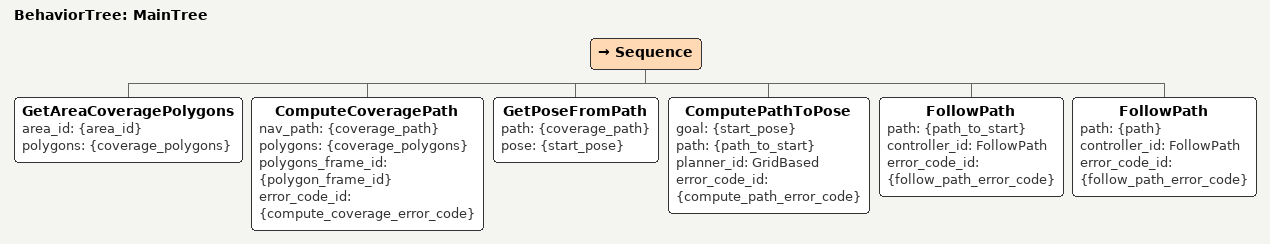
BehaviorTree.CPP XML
<!-- It's only ideational, not a real BT. -->
<root BTCPP_format="4" main_tree_to_execute="MainTree">
    <BehaviorTree ID="MainTree">
        <Sequence>
            <GetAreaCoveragePolygons area_id="{area_id}" polygons="{coverage_polygons}"/>
            <ComputeCoveragePath nav_path="{coverage_path}" polygons="{coverage_polygons}" polygons_frame_id="{polygon_frame_id}" error_code_id="{compute_coverage_error_code}"/>

            <GetPoseFromPath path="{coverage_path}" pose="{start_pose}" />
            <ComputePathToPose goal="{start_pose}" path="{path_to_start}" planner_id="GridBased" error_code_id="{compute_path_error_code}"/>

            <FollowPath path="{path_to_start}" controller_id="FollowPath" error_code_id="{follow_path_error_code}"/>

            <!-- TODO: mower control -->
            <FollowPath path="{path}" controller_id="FollowPath" error_code_id="{follow_path_error_code}"/>
            <!-- TODO: recovery -->
        </Sequence>
    </BehaviorTree>
</root>
